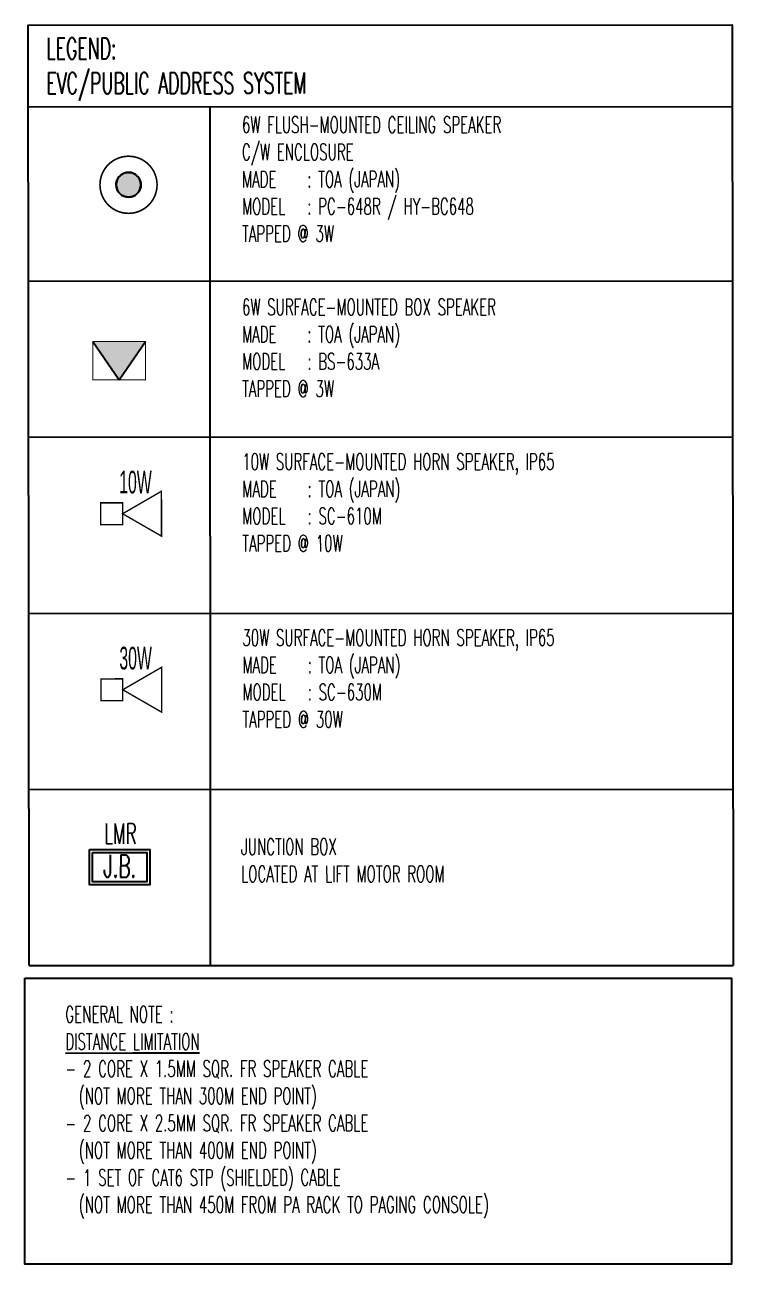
# Model space of a CAD drawing. Header units: millimetres. Extents: x 2974 to 5671, y 1205 to 3288.
# Drawn here: x 2973.7 to 3140, y 2944.1 to 3235.1 of the extents above; entities that cross this region are included whole.
import ezdxf
from ezdxf.enums import TextEntityAlignment as Align

# ---------------------------------------------------------------- set-up
doc = ezdxf.new("R2010")
doc.units = ezdxf.units.MM
doc.layers.add('EVC_PA', color=7, linetype='Continuous')
doc.styles.add('ARIAL', font='arial.ttf')
doc.styles.add('ROMANS', font='SIMPLEX', dxfattribs={"width": 0.6, "height": 225})
doc.styles.add('ROMANS60', font='romans.shx', dxfattribs={"width": 0.6})
doc.styles.add('SIMPLEX', font='simplex.shx', dxfattribs={"width": 0.6})

msp = doc.modelspace()

# ---------------------------------------------------------------- hatches: boundary and pattern name
at = {"lineweight": 40}
h = msp.add_hatch(color=6, dxfattribs=at)
h.dxf.hatch_style = 1
edge = h.paths.add_edge_path()
edge.add_ellipse((2998.01811, 3197.51292), major_axis=(-2.91204, 0), ratio=1, start_angle=0.0276558, end_angle=180.0276558, ccw=False)
edge.add_ellipse((2998.01811, 3197.51292), major_axis=(-2.91204, 0), ratio=1, start_angle=-179.9723442, end_angle=0.0276558, ccw=False)
h = msp.add_hatch(color=5)
h.dxf.hatch_style = 1
h.paths.add_polyline_path([(2995.82862, 3151.74133), (3001.99126, 3160.72943), (2989.64701, 3160.72348)])

# ---------------------------------------------------------------- linework, layer by layer
at = {"color": 0}
for p, q in [((2974.45919, 3215.82075), (3139.73254, 3215.90053)), ((3017.08253, 3215.84132), (3017.17984, 3014.24222)), ((2974.47897, 3174.8543), (3139.69772, 3174.93405)), ((2974.47897, 3174.8543), (3139.69772, 3174.93405)), ((2974.50658, 3138.21592), (3139.72533, 3138.29567)), ((2974.5501, 3096.88451), (3139.76885, 3096.96426)), ((2974.57005, 3055.55309), (3139.7888, 3055.63284))]:
    msp.add_line(p, q, dxfattribs=at)
at = {"color": 5}
for p, q in [((2989.64185, 3160.73097), (2995.82862, 3151.74133)), ((2989.64185, 3160.73097), (2995.82862, 3151.74133)), ((2989.64185, 3160.73097), (2995.82862, 3151.74133)), ((2989.64185, 3160.73097), (2995.82862, 3151.74133)), ((2989.64185, 3160.73097), (2995.82862, 3151.74133)), ((2989.64185, 3160.73097), (2995.82862, 3151.74133)), ((2989.64185, 3160.73097), (2995.82862, 3151.74133)), ((2989.64185, 3160.73097), (2995.82862, 3151.74133)), ((2989.64185, 3160.73097), (2995.82862, 3151.74133)), ((2989.64185, 3160.73097), (2995.82862, 3151.74133)), ((2989.64185, 3160.73097), (2995.82862, 3151.74133)), ((2989.64185, 3160.73097), (2995.82862, 3151.74133)), ((2989.64185, 3160.73097), (2995.82862, 3151.74133)), ((2989.64185, 3160.73097), (2995.82862, 3151.74133)), ((2989.64185, 3160.73097), (2995.82862, 3151.74133)), ((2989.64185, 3160.73097), (2995.82862, 3151.74133)), ((2995.82862, 3151.74133), (3001.99641, 3160.73693)), ((2995.82862, 3151.74133), (3001.99641, 3160.73693)), ((2995.82862, 3151.74133), (3001.99641, 3160.73693)), ((2995.82862, 3151.74133), (3001.99641, 3160.73693)), ((2995.82862, 3151.74133), (3001.99641, 3160.73693)), ((2995.82862, 3151.74133), (3001.99641, 3160.73693)), ((2995.82862, 3151.74133), (3001.99641, 3160.73693)), ((2995.82862, 3151.74133), (3001.99641, 3160.73693)), ((2995.82862, 3151.74133), (3001.99641, 3160.73693)), ((2995.82862, 3151.74133), (3001.99641, 3160.73693)), ((2995.82862, 3151.74133), (3001.99641, 3160.73693)), ((2995.82862, 3151.74133), (3001.99641, 3160.73693)), ((2995.82862, 3151.74133), (3001.99641, 3160.73693)), ((2995.82862, 3151.74133), (3001.99641, 3160.73693)), ((2995.82862, 3151.74133), (3001.99641, 3160.73693)), ((2995.82862, 3151.74133), (3001.99641, 3160.73693)), ((2995.82862, 3151.74133), (3001.99641, 3160.73693)), ((2995.82862, 3151.74133), (3001.99641, 3160.73693)), ((2995.82862, 3151.74133), (3001.99641, 3160.73693)), ((2995.82862, 3151.74133), (3001.99641, 3160.73693)), ((2995.82862, 3151.74133), (3001.99641, 3160.73693)), ((2995.82862, 3151.74133), (3001.99641, 3160.73693)), ((2995.82862, 3151.74133), (3001.99641, 3160.73693)), ((2995.82862, 3151.74133), (3001.99641, 3160.73693)), ((2995.82862, 3151.74133), (3001.99641, 3160.73693)), ((2995.82862, 3151.74133), (3001.99641, 3160.73693)), ((2995.82862, 3151.74133), (3001.99641, 3160.73693)), ((2995.82862, 3151.74133), (3001.99641, 3160.73693)), ((2995.82862, 3151.74133), (3001.99641, 3160.73693)), ((2995.82862, 3151.74133), (3001.99641, 3160.73693)), ((2995.82862, 3151.74133), (3001.99641, 3160.73693)), ((2995.82862, 3151.74133), (3001.99641, 3160.73693)), ((2995.82862, 3151.74133), (3001.99641, 3160.73693)), ((2995.82862, 3151.74133), (3001.99641, 3160.73693)), ((2995.82862, 3151.74133), (3001.99641, 3160.73693)), ((2995.82862, 3151.74133), (3001.99641, 3160.73693)), ((2995.82862, 3151.74133), (3001.99641, 3160.73693)), ((2995.82862, 3151.74133), (3001.99641, 3160.73693)), ((2995.82862, 3151.74133), (3001.99641, 3160.73693)), ((2995.82862, 3151.74133), (3001.99641, 3160.73693)), ((2995.82862, 3151.74133), (3001.99641, 3160.73693)), ((2995.82862, 3151.74133), (3001.99641, 3160.73693)), ((2995.82862, 3151.74133), (3001.99641, 3160.73693)), ((2995.82862, 3151.74133), (3001.99641, 3160.73693)), ((2995.82862, 3151.74133), (3001.99641, 3160.73693)), ((2995.82862, 3151.74133), (3001.99641, 3160.73693)), ((2995.82862, 3151.74133), (3001.99641, 3160.73693)), ((2995.82862, 3151.74133), (3001.99641, 3160.73693))]:
    msp.add_line(p, q, dxfattribs=at)
for p, q in [((2974.53645, 3096.8845), (3139.7552, 3096.96425)), ((2974.5564, 3055.55308), (3139.77515, 3055.63283)), ((2974.71633, 3014.22173), (3140.00129, 3014.22173))]:
    msp.add_line(p, q)
at = {"color": 0}
msp.add_lwpolyline([(2974.71633, 3014.22173), (2974.44993, 3235.00455), (3139.75102, 3235.08434), (3140.00129, 3014.22173)], dxfattribs=at)
at = {"color": 6, "lineweight": 40, "const_width": 0.38316}
msp.add_lwpolyline([(2991.31274, 3197.50969, -0.414213562), (2998.01487, 3204.21829, -0.414213562), (3004.72347, 3197.51616, -0.414213562), (2998.02135, 3190.80756, -0.414213562), (2991.31274, 3197.50969, 0)], format="xyb", dxfattribs=at)
msp.add_lwpolyline([(2991.31274, 3197.50969, -0.414213562), (2998.01487, 3204.21829, -0.414213562), (3004.72347, 3197.51616, -0.414213562), (2998.02135, 3190.80756, -0.414213562), (2991.31274, 3197.50969, 0)], format="xyb", dxfattribs=at)
msp.add_lwpolyline([(2991.31274, 3197.50969, -0.414213562), (2998.01487, 3204.21829, -0.414213562), (3004.72347, 3197.51616, -0.414213562), (2998.02135, 3190.80756, -0.414213562), (2991.31274, 3197.50969, 0)], format="xyb", dxfattribs=at)
at = {"color": 6, "extrusion": (0, 0, -1)}
msp.add_lwpolyline([(-3000.93015, 3197.51433, 1), (-2995.10606, 3197.51152, 1)], format="xyb", close=True, dxfattribs=at)
msp.add_lwpolyline([(-3000.93015, 3197.51433, 1), (-2995.10606, 3197.51152, 1)], format="xyb", close=True, dxfattribs=at)
msp.add_lwpolyline([(-3000.93015, 3197.51433, 1), (-2995.10606, 3197.51152, 1)], format="xyb", close=True, dxfattribs=at)
msp.add_lwpolyline([(-3000.93015, 3197.51433, 1), (-2995.10606, 3197.51152, 1)], format="xyb", close=True, dxfattribs=at)
msp.add_lwpolyline([(-3000.93015, 3197.51433, 1), (-2995.10606, 3197.51152, 1)], format="xyb", close=True, dxfattribs=at)
msp.add_lwpolyline([(-3000.93015, 3197.51433, 1), (-2995.10606, 3197.51152, 1)], format="xyb", close=True, dxfattribs=at)
msp.add_lwpolyline([(-3000.93015, 3197.51433, 1), (-2995.10606, 3197.51152, 1)], format="xyb", close=True, dxfattribs=at)
msp.add_lwpolyline([(-3000.93015, 3197.51433, 1), (-2995.10606, 3197.51152, 1)], format="xyb", close=True, dxfattribs=at)
msp.add_lwpolyline([(-3000.93015, 3197.51433, 1), (-2995.10606, 3197.51152, 1)], format="xyb", close=True, dxfattribs=at)
msp.add_lwpolyline([(-3000.93015, 3197.51433, 1), (-2995.10606, 3197.51152, 1)], format="xyb", close=True, dxfattribs=at)
msp.add_lwpolyline([(-3000.93015, 3197.51433, 1), (-2995.10606, 3197.51152, 1)], format="xyb", close=True, dxfattribs=at)
msp.add_lwpolyline([(-3000.93015, 3197.51433, 1), (-2995.10606, 3197.51152, 1)], format="xyb", close=True, dxfattribs=at)
msp.add_lwpolyline([(-3000.93015, 3197.51433, 1), (-2995.10606, 3197.51152, 1)], format="xyb", close=True, dxfattribs=at)
msp.add_lwpolyline([(-3000.93015, 3197.51433, 1), (-2995.10606, 3197.51152, 1)], format="xyb", close=True, dxfattribs=at)
msp.add_lwpolyline([(-3000.93015, 3197.51433, 1), (-2995.10606, 3197.51152, 1)], format="xyb", close=True, dxfattribs=at)
msp.add_lwpolyline([(-3000.93015, 3197.51433, 1), (-2995.10606, 3197.51152, 1)], format="xyb", close=True, dxfattribs=at)
msp.add_lwpolyline([(-3000.93015, 3197.51433, 1), (-2995.10606, 3197.51152, 1)], format="xyb", close=True, dxfattribs=at)
msp.add_lwpolyline([(-3000.93015, 3197.51433, 1), (-2995.10606, 3197.51152, 1)], format="xyb", close=True, dxfattribs=at)
msp.add_lwpolyline([(-3000.93015, 3197.51433, 1), (-2995.10606, 3197.51152, 1)], format="xyb", close=True, dxfattribs=at)
msp.add_lwpolyline([(-3000.93015, 3197.51433, 1), (-2995.10606, 3197.51152, 1)], format="xyb", close=True, dxfattribs=at)
msp.add_lwpolyline([(-3000.93015, 3197.51433, 1), (-2995.10606, 3197.51152, 1)], format="xyb", close=True, dxfattribs=at)
msp.add_lwpolyline([(-3000.93015, 3197.51433, 1), (-2995.10606, 3197.51152, 1)], format="xyb", close=True, dxfattribs=at)
msp.add_lwpolyline([(-3000.93015, 3197.51433, 1), (-2995.10606, 3197.51152, 1)], format="xyb", close=True, dxfattribs=at)
msp.add_lwpolyline([(-3000.93015, 3197.51433, 1), (-2995.10606, 3197.51152, 1)], format="xyb", close=True, dxfattribs=at)
msp.add_lwpolyline([(-3000.93015, 3197.51433, 1), (-2995.10606, 3197.51152, 1)], format="xyb", close=True, dxfattribs=at)
msp.add_lwpolyline([(-3000.93015, 3197.51433, 1), (-2995.10606, 3197.51152, 1)], format="xyb", close=True, dxfattribs=at)
msp.add_lwpolyline([(-3000.93015, 3197.51433, 1), (-2995.10606, 3197.51152, 1)], format="xyb", close=True, dxfattribs=at)
msp.add_lwpolyline([(-3000.93015, 3197.51433, 1), (-2995.10606, 3197.51152, 1)], format="xyb", close=True, dxfattribs=at)
msp.add_lwpolyline([(-3000.93015, 3197.51433, 1), (-2995.10606, 3197.51152, 1)], format="xyb", close=True, dxfattribs=at)
msp.add_lwpolyline([(-3000.93015, 3197.51433, 1), (-2995.10606, 3197.51152, 1)], format="xyb", close=True, dxfattribs=at)
msp.add_lwpolyline([(-3000.93015, 3197.51433, 1), (-2995.10606, 3197.51152, 1)], format="xyb", close=True, dxfattribs=at)
msp.add_lwpolyline([(-3000.93015, 3197.51433, 1), (-2995.10606, 3197.51152, 1)], format="xyb", close=True, dxfattribs=at)
msp.add_lwpolyline([(-3000.93015, 3197.51433, 1), (-2995.10606, 3197.51152, 1)], format="xyb", close=True, dxfattribs=at)
msp.add_lwpolyline([(-3000.93015, 3197.51433, 1), (-2995.10606, 3197.51152, 1)], format="xyb", close=True, dxfattribs=at)
msp.add_lwpolyline([(-3000.93015, 3197.51433, 1), (-2995.10606, 3197.51152, 1)], format="xyb", close=True, dxfattribs=at)
msp.add_lwpolyline([(-3000.93015, 3197.51433, 1), (-2995.10606, 3197.51152, 1)], format="xyb", close=True, dxfattribs=at)
msp.add_lwpolyline([(-3000.93015, 3197.51433, 1), (-2995.10606, 3197.51152, 1)], format="xyb", close=True, dxfattribs=at)
msp.add_lwpolyline([(-3000.93015, 3197.51433, 1), (-2995.10606, 3197.51152, 1)], format="xyb", close=True, dxfattribs=at)
msp.add_lwpolyline([(-3000.93015, 3197.51433, 1), (-2995.10606, 3197.51152, 1)], format="xyb", close=True, dxfattribs=at)
msp.add_lwpolyline([(-3000.93015, 3197.51433, 1), (-2995.10606, 3197.51152, 1)], format="xyb", close=True, dxfattribs=at)
msp.add_lwpolyline([(-3000.93015, 3197.51433, 1), (-2995.10606, 3197.51152, 1)], format="xyb", close=True, dxfattribs=at)
msp.add_lwpolyline([(-3000.93015, 3197.51433, 1), (-2995.10606, 3197.51152, 1)], format="xyb", close=True, dxfattribs=at)
msp.add_lwpolyline([(-3000.93015, 3197.51433, 1), (-2995.10606, 3197.51152, 1)], format="xyb", close=True, dxfattribs=at)
msp.add_lwpolyline([(-3000.93015, 3197.51433, 1), (-2995.10606, 3197.51152, 1)], format="xyb", close=True, dxfattribs=at)
msp.add_lwpolyline([(-3000.93015, 3197.51433, 1), (-2995.10606, 3197.51152, 1)], format="xyb", close=True, dxfattribs=at)
msp.add_lwpolyline([(-3000.93015, 3197.51433, 1), (-2995.10606, 3197.51152, 1)], format="xyb", close=True, dxfattribs=at)
msp.add_lwpolyline([(-3000.93015, 3197.51433, 1), (-2995.10606, 3197.51152, 1)], format="xyb", close=True, dxfattribs=at)
msp.add_lwpolyline([(-3000.93015, 3197.51433, 1), (-2995.10606, 3197.51152, 1)], format="xyb", close=True, dxfattribs=at)
at = {"color": 5, "const_width": 0.21278}
msp.add_lwpolyline([(2989.647, 3160.72348), (2989.65134, 3151.73834), (3002.00589, 3151.74431), (3002.00156, 3160.72944)], close=True, dxfattribs=at)
msp.add_lwpolyline([(2989.647, 3160.72348), (2989.65134, 3151.73834), (3002.00589, 3151.74431), (3002.00156, 3160.72944)], close=True, dxfattribs=at)
msp.add_lwpolyline([(2989.647, 3160.72348), (2989.65134, 3151.73834), (3002.00589, 3151.74431), (3002.00156, 3160.72944)], close=True, dxfattribs=at)
msp.add_lwpolyline([(2989.647, 3160.72348), (2989.65134, 3151.73834), (3002.00589, 3151.74431), (3002.00156, 3160.72944)], close=True, dxfattribs=at)
msp.add_lwpolyline([(2989.647, 3160.72348), (2989.65134, 3151.73834), (3002.00589, 3151.74431), (3002.00156, 3160.72944)], close=True, dxfattribs=at)
msp.add_lwpolyline([(2989.647, 3160.72348), (2989.65134, 3151.73834), (3002.00589, 3151.74431), (3002.00156, 3160.72944)], close=True, dxfattribs=at)
msp.add_lwpolyline([(2989.647, 3160.72348), (2989.65134, 3151.73834), (3002.00589, 3151.74431), (3002.00156, 3160.72944)], close=True, dxfattribs=at)
msp.add_lwpolyline([(2989.647, 3160.72348), (2989.65134, 3151.73834), (3002.00589, 3151.74431), (3002.00156, 3160.72944)], close=True, dxfattribs=at)
msp.add_lwpolyline([(2989.647, 3160.72348), (2989.65134, 3151.73834), (3002.00589, 3151.74431), (3002.00156, 3160.72944)], close=True, dxfattribs=at)
msp.add_lwpolyline([(2989.647, 3160.72348), (2989.65134, 3151.73834), (3002.00589, 3151.74431), (3002.00156, 3160.72944)], close=True, dxfattribs=at)
msp.add_lwpolyline([(2989.647, 3160.72348), (2989.65134, 3151.73834), (3002.00589, 3151.74431), (3002.00156, 3160.72944)], close=True, dxfattribs=at)
msp.add_lwpolyline([(2989.647, 3160.72348), (2989.65134, 3151.73834), (3002.00589, 3151.74431), (3002.00156, 3160.72944)], close=True, dxfattribs=at)
msp.add_lwpolyline([(2989.647, 3160.72348), (2989.65134, 3151.73834), (3002.00589, 3151.74431), (3002.00156, 3160.72944)], close=True, dxfattribs=at)
msp.add_lwpolyline([(2989.647, 3160.72348), (2989.65134, 3151.73834), (3002.00589, 3151.74431), (3002.00156, 3160.72944)], close=True, dxfattribs=at)
msp.add_lwpolyline([(2989.647, 3160.72348), (2989.65134, 3151.73834), (3002.00589, 3151.74431), (3002.00156, 3160.72944)], close=True, dxfattribs=at)
msp.add_lwpolyline([(2989.647, 3160.72348), (2989.65134, 3151.73834), (3002.00589, 3151.74431), (3002.00156, 3160.72944)], close=True, dxfattribs=at)
msp.add_lwpolyline([(2989.647, 3160.72348), (2989.65134, 3151.73834), (3002.00589, 3151.74431), (3002.00156, 3160.72944)], close=True, dxfattribs=at)
msp.add_lwpolyline([(2989.647, 3160.72348), (2989.65134, 3151.73834), (3002.00589, 3151.74431), (3002.00156, 3160.72944)], close=True, dxfattribs=at)
msp.add_lwpolyline([(2989.647, 3160.72348), (2989.65134, 3151.73834), (3002.00589, 3151.74431), (3002.00156, 3160.72944)], close=True, dxfattribs=at)
msp.add_lwpolyline([(2989.647, 3160.72348), (2989.65134, 3151.73834), (3002.00589, 3151.74431), (3002.00156, 3160.72944)], close=True, dxfattribs=at)
msp.add_lwpolyline([(2989.647, 3160.72348), (2989.65134, 3151.73834), (3002.00589, 3151.74431), (3002.00156, 3160.72944)], close=True, dxfattribs=at)
msp.add_lwpolyline([(2989.647, 3160.72348), (2989.65134, 3151.73834), (3002.00589, 3151.74431), (3002.00156, 3160.72944)], close=True, dxfattribs=at)
msp.add_lwpolyline([(2989.647, 3160.72348), (2989.65134, 3151.73834), (3002.00589, 3151.74431), (3002.00156, 3160.72944)], close=True, dxfattribs=at)
msp.add_lwpolyline([(2989.647, 3160.72348), (2989.65134, 3151.73834), (3002.00589, 3151.74431), (3002.00156, 3160.72944)], close=True, dxfattribs=at)
msp.add_lwpolyline([(2989.647, 3160.72348), (2989.65134, 3151.73834), (3002.00589, 3151.74431), (3002.00156, 3160.72944)], close=True, dxfattribs=at)
msp.add_lwpolyline([(2989.647, 3160.72348), (2989.65134, 3151.73834), (3002.00589, 3151.74431), (3002.00156, 3160.72944)], close=True, dxfattribs=at)
msp.add_lwpolyline([(2989.647, 3160.72348), (2989.65134, 3151.73834), (3002.00589, 3151.74431), (3002.00156, 3160.72944)], close=True, dxfattribs=at)
msp.add_lwpolyline([(2989.647, 3160.72348), (2989.65134, 3151.73834), (3002.00589, 3151.74431), (3002.00156, 3160.72944)], close=True, dxfattribs=at)
msp.add_lwpolyline([(2989.647, 3160.72348), (2989.65134, 3151.73834), (3002.00589, 3151.74431), (3002.00156, 3160.72944)], close=True, dxfattribs=at)
msp.add_lwpolyline([(2989.647, 3160.72348), (2989.65134, 3151.73834), (3002.00589, 3151.74431), (3002.00156, 3160.72944)], close=True, dxfattribs=at)
msp.add_lwpolyline([(2989.647, 3160.72348), (2989.65134, 3151.73834), (3002.00589, 3151.74431), (3002.00156, 3160.72944)], close=True, dxfattribs=at)
msp.add_lwpolyline([(2989.647, 3160.72348), (2989.65134, 3151.73834), (3002.00589, 3151.74431), (3002.00156, 3160.72944)], close=True, dxfattribs=at)
msp.add_lwpolyline([(2989.647, 3160.72348), (2989.65134, 3151.73834), (3002.00589, 3151.74431), (3002.00156, 3160.72944)], close=True, dxfattribs=at)
msp.add_lwpolyline([(2989.647, 3160.72348), (2989.65134, 3151.73834), (3002.00589, 3151.74431), (3002.00156, 3160.72944)], close=True, dxfattribs=at)
msp.add_lwpolyline([(2989.647, 3160.72348), (2989.65134, 3151.73834), (3002.00589, 3151.74431), (3002.00156, 3160.72944)], close=True, dxfattribs=at)
msp.add_lwpolyline([(2989.647, 3160.72348), (2989.65134, 3151.73834), (3002.00589, 3151.74431), (3002.00156, 3160.72944)], close=True, dxfattribs=at)
msp.add_lwpolyline([(2989.647, 3160.72348), (2989.65134, 3151.73834), (3002.00589, 3151.74431), (3002.00156, 3160.72944)], close=True, dxfattribs=at)
msp.add_lwpolyline([(2989.647, 3160.72348), (2989.65134, 3151.73834), (3002.00589, 3151.74431), (3002.00156, 3160.72944)], close=True, dxfattribs=at)
msp.add_lwpolyline([(2989.647, 3160.72348), (2989.65134, 3151.73834), (3002.00589, 3151.74431), (3002.00156, 3160.72944)], close=True, dxfattribs=at)
msp.add_lwpolyline([(2989.647, 3160.72348), (2989.65134, 3151.73834), (3002.00589, 3151.74431), (3002.00156, 3160.72944)], close=True, dxfattribs=at)
msp.add_lwpolyline([(2989.647, 3160.72348), (2989.65134, 3151.73834), (3002.00589, 3151.74431), (3002.00156, 3160.72944)], close=True, dxfattribs=at)
msp.add_lwpolyline([(2989.647, 3160.72348), (2989.65134, 3151.73834), (3002.00589, 3151.74431), (3002.00156, 3160.72944)], close=True, dxfattribs=at)
msp.add_lwpolyline([(2989.647, 3160.72348), (2989.65134, 3151.73834), (3002.00589, 3151.74431), (3002.00156, 3160.72944)], close=True, dxfattribs=at)
msp.add_lwpolyline([(2989.647, 3160.72348), (2989.65134, 3151.73834), (3002.00589, 3151.74431), (3002.00156, 3160.72944)], close=True, dxfattribs=at)
msp.add_lwpolyline([(2989.647, 3160.72348), (2989.65134, 3151.73834), (3002.00589, 3151.74431), (3002.00156, 3160.72944)], close=True, dxfattribs=at)
msp.add_lwpolyline([(2989.647, 3160.72348), (2989.65134, 3151.73834), (3002.00589, 3151.74431), (3002.00156, 3160.72944)], close=True, dxfattribs=at)
msp.add_lwpolyline([(2989.647, 3160.72348), (2989.65134, 3151.73834), (3002.00589, 3151.74431), (3002.00156, 3160.72944)], close=True, dxfattribs=at)
msp.add_lwpolyline([(2989.647, 3160.72348), (2989.65134, 3151.73834), (3002.00589, 3151.74431), (3002.00156, 3160.72944)], close=True, dxfattribs=at)
at = {"color": 1, "const_width": 0.32579, "elevation": -0.03006}
for points in [[(3005.7662, 3115.01361), (3005.75418, 3125.55195), (2996.63372, 3120.27237)], [(2996.6308, 3122.83585), (2991.50385, 3122.83), (2991.5097, 3117.70305), (2996.63665, 3117.7089)], [(3005.7998, 3073.6822), (3005.78778, 3084.22054), (2996.66732, 3078.94096)], [(2996.66439, 3081.50443), (2991.53745, 3081.49858), (2991.54329, 3076.37163), (2996.67024, 3076.37748)]]:
    msp.add_lwpolyline(points, close=True, dxfattribs=at)
at = {"ltscale": 0.5}
for points in [[(2988.89496, 3041.46394), (3003.04435, 3041.45988), (3003.04196, 3033.15404), (2988.89257, 3033.15811)], [(2989.59501, 3040.76349), (3002.34389, 3040.75983), (3002.34191, 3033.85449), (2989.59302, 3033.85815)]]:
    msp.add_lwpolyline(points, close=True, dxfattribs=at)
msp.add_lwpolyline([(2973.66279, 3011.2553), (3139.63583, 3011.2553), (3139.63583, 2944.0566), (2973.66279, 2944.0566)], close=True)
at = {"layer": 'EVC_PA', "color": 6, "extrusion": (0, 0, -1)}
msp.add_circle((-2998.01811, 3197.51292), 2.91204, dxfattribs=at)
msp.add_circle((-2998.01811, 3197.51292), 2.91204, dxfattribs=at)
msp.add_circle((-2998.01811, 3197.51292), 2.91204, dxfattribs=at)
msp.add_circle((-2998.01811, 3197.51292), 2.91204, dxfattribs=at)
msp.add_circle((-2998.01811, 3197.51292), 2.91204, dxfattribs=at)
msp.add_circle((-2998.01811, 3197.51292), 2.91204, dxfattribs=at)
msp.add_circle((-2998.01811, 3197.51292), 2.91204, dxfattribs=at)
msp.add_circle((-2998.01811, 3197.51292), 2.91204, dxfattribs=at)
msp.add_circle((-2998.01811, 3197.51292), 2.91204, dxfattribs=at)
msp.add_circle((-2998.01811, 3197.51292), 2.91204, dxfattribs=at)
msp.add_circle((-2998.01811, 3197.51292), 2.91204, dxfattribs=at)
msp.add_circle((-2998.01811, 3197.51292), 2.91204, dxfattribs=at)
msp.add_circle((-2998.01811, 3197.51292), 2.91204, dxfattribs=at)
msp.add_circle((-2998.01811, 3197.51292), 2.91204, dxfattribs=at)
msp.add_circle((-2998.01811, 3197.51292), 2.91204, dxfattribs=at)
msp.add_circle((-2998.01811, 3197.51292), 2.91204, dxfattribs=at)

# ---------------------------------------------------------------- texts
at = {"color": 7, "style": 'ROMANS60', "width": 0.6}
for s, height, p in [('LEGEND:', 4.956379, (2978.75128, 3227.04319, -0.00009)), ('EVC/PUBLIC ADDRESS SYSTEM', 4.9563794, (2978.75522, 3218.88965, -0.00009))]:
    msp.add_text(s, height=height, rotation=0.0276558, dxfattribs=at).set_placement(p)
at = {"color": 1, "style": 'ARIAL', "width": 0.5}
for s, p in [('10W', (2999.65203, 3127.70512, -0.03006)), ('30W', (2999.68562, 3086.37371, -0.03006))]:
    msp.add_text(s, height=5.317282, rotation=359.9948193, dxfattribs=at).set_placement(p, align=Align.MIDDLE_CENTER)
at = {"color": 0, "style": 'SIMPLEX', "width": 0.6}
msp.add_text('LMR', height=4.759358, rotation=359.9835315, dxfattribs=at).set_placement((2992.33019, 3042.7958))
at = {"color": 0, "style": 'ROMANS', "width": 0.6}
msp.add_text('J.B.', height=5.251879, rotation=359.9835315, dxfattribs=at).set_placement((2995.97221, 3034.8977), align=Align.CENTER)
at = {"color": 7, "char_height": 3.8316374, "width": 233.3467192, "attachment_point": 1, "rotation": 0.0276558, "style": 'ROMANS60'}
for s, insert in [('{\\Fsimplex8|c0;\\C0;6W FLUSH-MOUNTED CEILING SPEAKER \\PC/W ENCLOSURE\\PMADE^I: TOA (JAPAN)\\PMODEL^I: PC-648R / HY-BC648\\PTAPPED @ 3W}', (3024.65297, 3213.51303, -0.00008)), ('{\\Fsimplex8|c0;\\C0;6W SURFACE-MOUNTED BOX SPEAKER\\PMADE^I: TOA (JAPAN)\\PMODEL^I: BS-633A\\PTAPPED @ 3W}', (3024.67007, 3170.71766, -0.00008)), ('{\\Fsimplex8|c0;\\C0;10W SURFACE-MOUNTED HORN SPEAKER, IP65\\PMADE^I: TOA (JAPAN)\\PMODEL^I: SC-610M\\PTAPPED @ 10W}', (3024.72043, 3134.41034, -0.00008)), ('{\\Fsimplex8|c0;\\C0;30W SURFACE-MOUNTED HORN SPEAKER, IP65\\PMADE^I: TOA (JAPAN)\\PMODEL^I: SC-630M\\PTAPPED @ 30W}', (3024.75403, 3093.07892, -0.00008)), ('JUNCTION BOX\\PLOCATED AT LIFT MOTOR ROOM\\P', (3024.43997, 3043.99681, -0.00008)), ('GENERAL NOTE : \\P{\\LDISTANCE LIMITATION} \\P- 2 CORE X 1.5MM SQR. FR SPEAKER CABLE \\P  (NOT MORE THAN 300M END POINT) \\P- 2 CORE X 2.5MM SQR. FR SPEAKER CABLE \\P  (NOT MORE THAN 400M END POINT) \\P- 1 SET OF CAT6 STP (SHIELDED) CABLE \\P  (NOT MORE THAN 450M FROM PA RACK TO PAGING CONSOLE)', (2983.1805, 3004.63624))]:
    msp.add_mtext(s, dxfattribs=dict(at, insert=insert))

doc.saveas('drawing.dxf')
